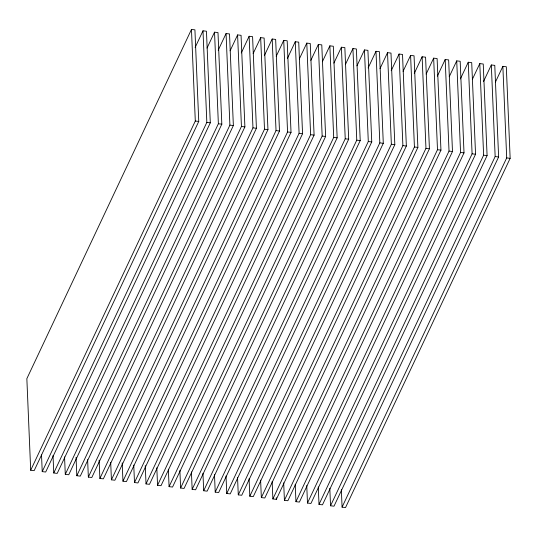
<?xml version="1.0" encoding="UTF-8"?>
<svg xmlns="http://www.w3.org/2000/svg" width="537" height="537" viewBox="0 0 537 537"><rect width="100%" height="100%" fill="white"/><g stroke="black" fill="none" stroke-linecap="round" stroke-linejoin="round"><path stroke-width="0.81" d="M191.461 29.441L26.85 378.666L30.69 470.251L34.146 470.66L198.757 121.436L194.924 29.85L191.461 29.441L195.3 121.026L30.69 470.251M195.139 47.478L202.993 30.81L206.456 31.22L210.296 122.805L45.679 472.03L42.222 471.62L41.524 454.967M207.027 48.082L214.525 32.173L217.988 32.582L221.828 124.168L57.217 473.392L53.754 472.983L53.022 455.504M218.203 50.209L226.064 33.542L229.521 33.952L233.36 125.537L68.749 474.762L65.286 474.352L64.554 456.866M230.098 50.814L237.596 34.912L241.053 35.321L244.892 126.9L80.281 476.131L76.818 475.722L76.053 457.403M42.222 471.62L206.832 122.396L202.993 30.81M241.274 52.941L249.128 36.274L252.585 36.684L256.424 128.269L91.814 477.494L88.35 477.084L87.618 459.598M53.754 472.983L218.364 123.758L214.525 32.173M253.162 53.552L260.66 37.644L264.117 38.053L267.956 129.639L103.346 478.863L99.889 478.454L99.117 460.135M65.286 474.352L229.896 125.128L226.064 33.542M264.338 55.673L272.192 39.006L275.656 39.416L279.488 131.001L114.878 480.226L111.421 479.816L110.689 462.337M76.818 475.722L241.435 126.49L237.596 34.912M276.226 56.284L283.724 40.376L287.188 40.785L291.027 132.37L126.41 481.595L122.953 481.186L122.188 462.867M88.35 477.084L252.967 127.86L249.128 36.274M287.402 58.405L295.256 41.738L298.72 42.148L302.559 133.733L137.942 482.958L134.485 482.548L133.753 465.069M99.889 478.454L264.499 129.222L260.66 37.644M299.29 59.016L306.788 43.108L310.252 43.517L314.091 135.102L149.481 484.327L146.017 483.918L145.252 465.599M111.421 479.816L276.031 130.592L272.192 39.006M310.829 60.379L318.327 44.477L321.784 44.886L325.623 136.465L161.013 485.696L157.549 485.287L156.817 467.801M122.953 481.186L287.563 131.961L283.724 40.376M322.361 61.748L329.859 45.84L333.316 46.249L337.155 137.834L172.545 487.059L169.081 486.65L168.35 469.163M134.485 482.548L299.096 133.324L295.256 41.738M333.893 63.118L341.391 47.209L344.848 47.618L348.688 139.204L184.077 488.428L180.62 488.019L179.882 470.533M146.017 483.918L310.628 134.693L306.788 43.108M345.425 64.48L352.923 48.572L356.38 48.981L360.22 140.566L195.609 489.791L192.152 489.382L191.42 471.902M157.549 485.287L322.16 136.056L318.327 44.477M356.957 65.85L364.455 49.941L367.919 50.35L371.752 141.936L207.141 491.16L203.684 490.751L202.952 473.265M169.081 486.65L333.699 137.425L329.859 45.84M368.134 67.971L375.987 51.304L379.451 51.713L383.29 143.298L218.673 492.523L215.216 492.114L214.485 474.634M180.62 488.019L345.231 138.788L341.391 47.209M380.021 68.582L387.519 52.673L390.983 53.082L394.823 144.668L230.212 493.892L226.748 493.483L226.017 475.997M192.152 489.382L356.763 140.157L352.923 48.572M391.198 70.703L399.058 54.042L402.515 54.452L406.355 146.03L241.744 495.262L238.28 494.852L237.549 477.366M203.684 490.751L368.295 141.526L364.455 49.941M403.092 71.314L410.59 55.405L414.047 55.814L417.887 147.4L253.276 496.624L249.812 496.215L249.081 478.729M215.216 492.114L379.827 142.889L375.987 51.304M414.262 73.435L422.122 56.774L425.579 57.184L429.419 148.769L264.808 497.994L261.344 497.584L260.613 480.098M226.748 493.483L391.359 144.258L387.519 52.673M426.156 74.046L433.654 58.137L437.111 58.546L440.951 150.132L276.34 499.356L272.883 498.947L272.145 481.467M238.28 494.852L402.891 145.621L399.058 54.042M437.333 76.173L445.186 59.506L448.65 59.916L452.483 151.501L287.872 500.726L284.415 500.316L283.684 482.83M249.812 496.215L414.43 146.99L410.59 55.405M449.221 76.778L456.719 60.869L460.182 61.278L464.015 152.864L299.404 502.088L295.947 501.679L295.216 484.199M261.344 497.584L425.962 148.353L422.122 56.774M460.397 78.905L468.251 62.238L471.714 62.648L475.554 154.233L310.936 503.458L307.479 503.048L306.748 485.562M272.883 498.947L437.494 149.722L433.654 58.137M472.285 79.51L479.783 63.608L483.246 64.017L487.086 155.596L322.475 504.827L319.012 504.418L318.28 486.931M284.415 500.316L449.026 151.092L445.186 59.506M483.461 81.637L491.321 64.97L494.778 65.38L498.618 156.965L334.007 506.19L330.544 505.78L329.812 488.294M295.947 501.679L460.558 152.454L456.719 60.869M495.356 82.248L502.854 66.34L506.31 66.749L510.15 158.334L345.539 507.559L342.076 507.15L341.344 489.663M307.479 503.048L472.09 153.824L468.251 62.238M319.012 504.418L483.622 155.186L479.783 63.608M330.544 505.78L495.154 156.556L491.321 64.97M342.076 507.15L506.693 157.918L502.854 66.34M195.3 121.026L198.757 121.436M206.832 122.396L210.296 122.805M218.364 123.758L221.828 124.168M229.896 125.128L233.36 125.537M241.435 126.49L244.892 126.9M252.967 127.86L256.424 128.269M264.499 129.222L267.956 129.639M276.031 130.592L279.488 131.001M287.563 131.961L291.027 132.37M299.096 133.324L302.559 133.733M310.628 134.693L314.091 135.102M322.16 136.056L325.623 136.465M333.699 137.425L337.155 137.834M345.231 138.788L348.688 139.204M356.763 140.157L360.22 140.566M368.295 141.526L371.752 141.936M379.827 142.889L383.29 143.298M391.359 144.258L394.823 144.668M402.891 145.621L406.355 146.03M414.43 146.99L417.887 147.4M425.962 148.353L429.419 148.769M437.494 149.722L440.951 150.132M449.026 151.092L452.483 151.501M460.558 152.454L464.015 152.864M472.09 153.824L475.554 154.233M483.622 155.186L487.086 155.596M495.154 156.556L498.618 156.965M506.693 157.918L510.15 158.334M276.273 497.692L276.34 499.356"/></g></svg>
